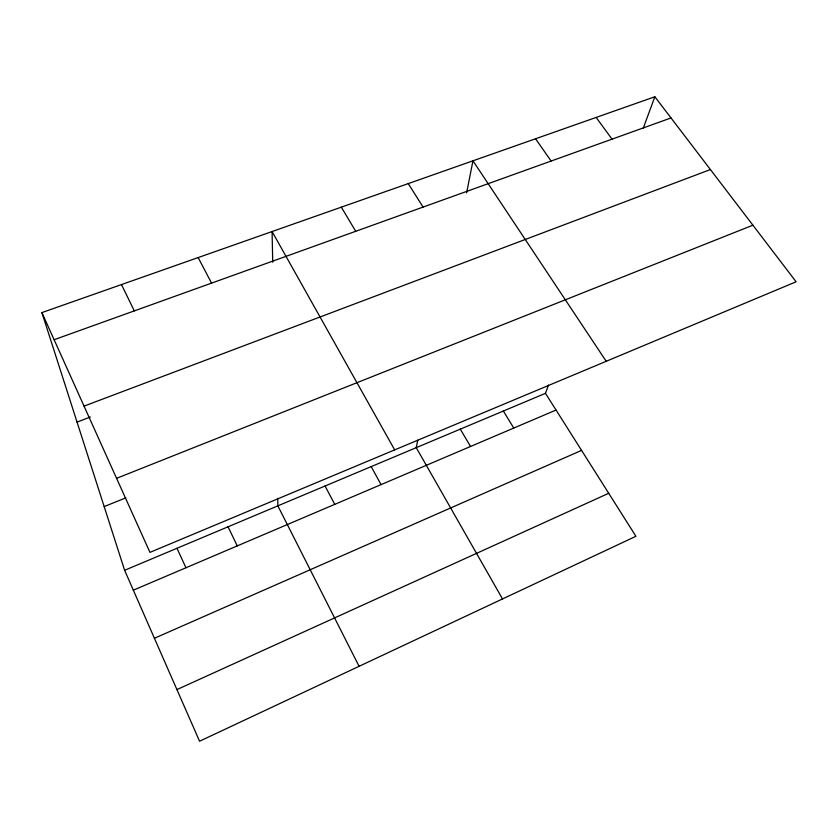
<?xml version="1.0" encoding="UTF-8"?>
<svg xmlns="http://www.w3.org/2000/svg" width="838" height="838" viewBox="0 0 838 838"><rect width="100%" height="100%" fill="white"/><g stroke="black" fill="none" stroke-linecap="round" stroke-linejoin="round"><path stroke-width="1.26" d="M417.733 440.149L416.245 447.66L502.507 598.94M466.619 192.855L472.957 160.812L606.209 361.304M545.465 393.326L635.916 536.289L199.57 741.232L124.621 570.29L545.465 393.326L548.513 385.051M643.312 128.036L654.845 96.768L796.1 281.778L149.95 552.378L41.9 312.595L654.845 96.768M176.923 689.59L608.702 493.289M154.422 638.263L581.562 450.383M133.336 590.182L556.044 410.044M104.174 506.592L125.857 497.845M116.576 478.33L752.891 225.192M77.044 422.09L90.389 417.01M84.051 406.126L710.404 169.548M54.124 339.715L671.018 117.949M596.153 117.435L612.033 139.15M535.566 138.773L551.121 161.053M408.253 183.595L423.064 207.08M503.355 411.029L513.767 428.061M341.328 207.164L355.721 231.298M460.292 429.14L470.537 446.476M394.677 449.891L272.078 231.55L272.727 262.273M371.182 466.609L381.06 484.615M325.06 486.009L334.75 504.35M198.156 257.58L211.564 283.118M359.083 666.315L277.86 505.859L277.703 498.359M121.479 284.574L134.321 310.888M228.041 526.809L237.269 545.884M176.975 548.282L185.963 567.755M124.621 570.29L41.9 312.595"/></g></svg>
